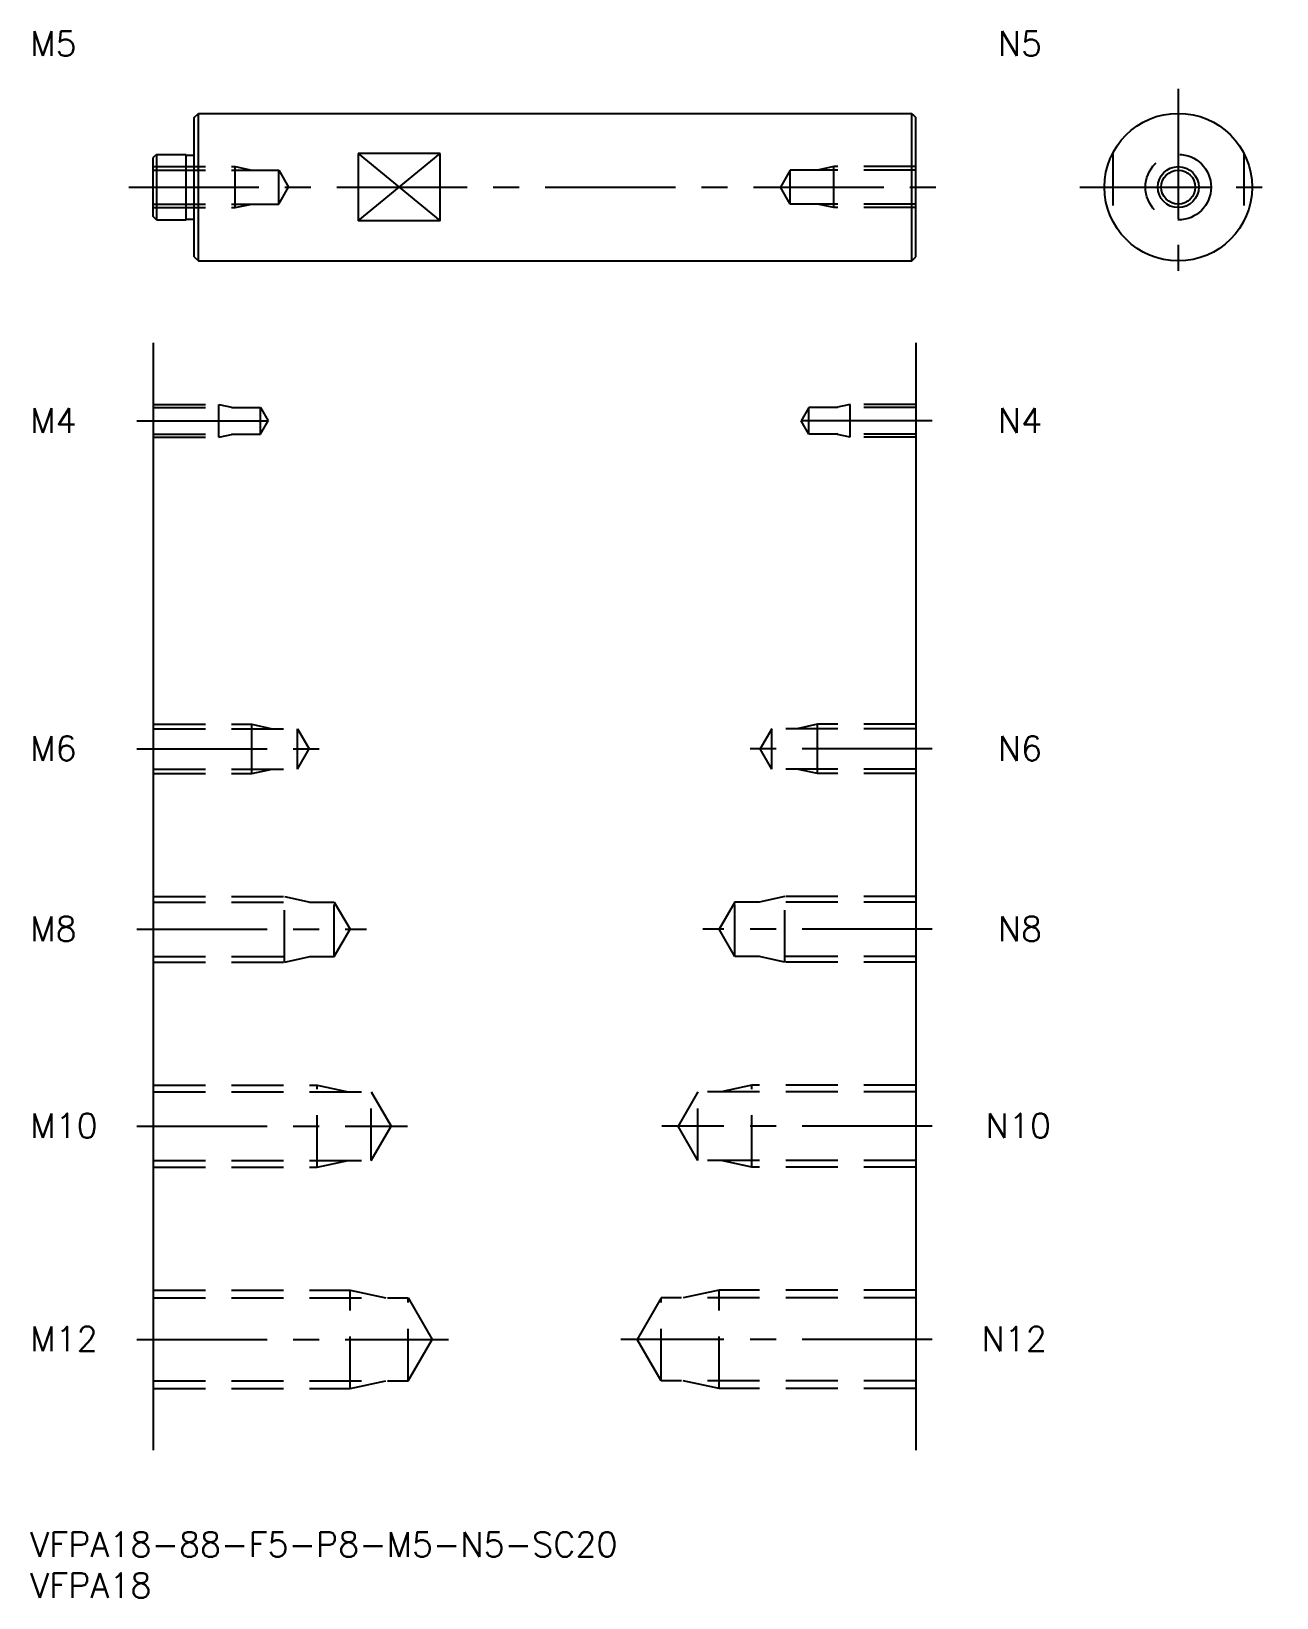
# Model space of a CAD drawing. Extents: x 0 to 152, y -8 to 183.
import ezdxf

# ---------------------------------------------------------------- set-up
doc = ezdxf.new("R2010")
doc.units = 0
doc.header["$LTSCALE"] = 0.5
doc.linetypes.add('CENTER', pattern=[50.8, 31.75, -6.35, 6.35, -6.35])
doc.linetypes.add('DASHED', pattern=[19.05, 12.7, -6.35])
for name, color, linetype in [('MSM_CENTER', 1, 'CENTER'), ('MSM_CONTINUOUS', 7, 'CONTINUOUS'), ('MSM_DASHED', 4, 'DASHED'), ('MSM_NARROW', 5, 'CONTINUOUS'), ('MSM_PART_NUMBER', 7, 'CONTINUOUS')]:
    doc.layers.add(name, color=color, linetype=linetype)
doc.styles.get("Standard").update_dxf_attribs({"font": 'txt.shx', "height": 3, "bigfont": 'bigfont.shx'})

# ---------------------------------------------------------------- blocks, each defined once
blk = doc.blocks.new('*U4')
at = {"layer": 'MSM_PART_NUMBER'}
blk.add_text('VFPA18-88-F5-P8-M5-N5-SC20', height=3, dxfattribs=at).set_placement((0, -3))
blk = doc.blocks.new('*U5')
at = {"layer": 'MSM_PART_NUMBER'}
blk.add_text('VFPA18', height=3, dxfattribs=at).set_placement((0, -8))
blk = doc.blocks.new('*U6')
at = {"layer": 'MSM_PART_NUMBER'}
blk.add_text('M12', height=3, dxfattribs=at).set_placement((0, 22.06))
blk = doc.blocks.new('*U7')
at = {"layer": 'MSM_PART_NUMBER'}
blk.add_text('M10', height=3, dxfattribs=at).set_placement((0, 48.06))
blk = doc.blocks.new('*U8')
at = {"layer": 'MSM_PART_NUMBER'}
blk.add_text('M8', height=3, dxfattribs=at).set_placement((0, 72.06))
blk = doc.blocks.new('*U9')
at = {"layer": 'MSM_PART_NUMBER'}
blk.add_text('M6', height=3, dxfattribs=at).set_placement((0, 94.06))
blk = doc.blocks.new('*U10')
at = {"layer": 'MSM_PART_NUMBER'}
blk.add_text('M4', height=3, dxfattribs=at).set_placement((0, 134.06))
blk = doc.blocks.new('*U11')
at = {"layer": 'MSM_PART_NUMBER'}
blk.add_text('M5', height=3, dxfattribs=at).set_placement((0, 180))
blk = doc.blocks.new('*U12')
at = {"layer": 'MSM_PART_NUMBER'}
blk.add_text('N12', height=3, dxfattribs=at).set_placement((116, 22.06))
blk = doc.blocks.new('*U13')
at = {"layer": 'MSM_PART_NUMBER'}
blk.add_text('N10', height=3, dxfattribs=at).set_placement((116.5, 48.06))
blk = doc.blocks.new('*U14')
at = {"layer": 'MSM_PART_NUMBER'}
blk.add_text('N8', height=3, dxfattribs=at).set_placement((118, 72.06))
blk = doc.blocks.new('*U15')
at = {"layer": 'MSM_PART_NUMBER'}
blk.add_text('N6', height=3, dxfattribs=at).set_placement((118, 94.06))
blk = doc.blocks.new('*U16')
at = {"layer": 'MSM_PART_NUMBER'}
blk.add_text('N4', height=3, dxfattribs=at).set_placement((118, 134.06))
blk = doc.blocks.new('*U17')
at = {"layer": 'MSM_PART_NUMBER'}
blk.add_text('N5', height=3, dxfattribs=at).set_placement((118, 180))

msp = doc.modelspace()

# ---------------------------------------------------------------- linework, layer by layer
at = {"layer": 'MSM_CENTER'}
for p, q in [((140, 176), (140, 152)), ((12, 164), (111, 164)), ((128, 164), (152, 164)), ((13, 135.5), (31, 135.5)), ((110, 135.5), (92, 135.5)), ((13, 95.5), (36, 95.5)), ((110, 95.5), (87, 95.5)), ((13, 73.5), (41, 73.5)), ((110, 73.5), (82, 73.5)), ((13, 49.5), (46, 49.5)), ((110, 49.5), (77, 49.5)), ((13, 23.5), (51, 23.5)), ((110, 23.5), (72, 23.5))]:
    msp.add_line(p, q, dxfattribs=at)
at = {"layer": 'MSM_CONTINUOUS'}
for p, q in [((20, 172.5), (20.5, 173)), ((20, 155.5), (20, 172.5)), ((20.5, 155), (20.5, 173)), ((20.5, 173), (107.5, 173)), ((107.5, 173), (108, 172.5)), ((107.5, 155), (107.5, 173)), ((108, 155.5), (108, 172.5)), ((40, 168.12), (40, 159.88)), ((50, 168.12), (40, 168.12)), ((50, 159.88), (50, 168.12)), ((15.4, 168), (15, 167.6)), ((15, 160.4), (15, 167.6)), ((15.4, 168), (19, 168)), ((15.4, 168), (15.4, 160)), ((19, 160), (19, 168)), ((19, 167.9), (20, 167.9)), ((15.4, 160), (15, 160.4)), ((15.4, 160), (19, 160)), ((19, 160.1), (20, 160.1)), ((50, 159.88), (40, 159.88)), ((20, 155.5), (20.5, 155)), ((20.5, 155), (107.5, 155)), ((107.5, 155), (108, 155.5)), ((15, 145), (15, 10)), ((108, 145), (108, 10))]:
    msp.add_line(p, q, dxfattribs=at)
for radius in [9, 2.07]:
    msp.add_circle((140, 164), radius, dxfattribs=at)
at = {"layer": 'MSM_DASHED'}
for p, q in [((132, 168.12), (132, 159.88)), ((148, 168.12), (148, 159.88)), ((15, 166.5), (25, 166.5)), ((25, 161.5), (25, 166.5)), ((25, 166.5), (27, 166.07)), ((98, 166.5), (96, 166.07)), ((108, 166.5), (98, 166.5)), ((98, 161.5), (98, 166.5)), ((15, 166.07), (30.31, 166.07)), ((30.31, 161.93), (30.31, 166.07)), ((30.31, 166.07), (31.5, 164)), ((92.69, 166.07), (91.5, 164)), ((108, 166.07), (92.69, 166.07)), ((92.69, 161.93), (92.69, 166.07)), ((30.31, 161.93), (31.5, 164)), ((92.69, 161.93), (91.5, 164)), ((15, 161.93), (30.31, 161.93)), ((15, 161.5), (25, 161.5)), ((25, 161.5), (27, 161.93)), ((108, 161.93), (92.69, 161.93)), ((98, 161.5), (96, 161.93)), ((108, 161.5), (98, 161.5)), ((15, 137.5), (23, 137.5)), ((15, 137.12), (28.06, 137.12)), ((23, 133.5), (23, 137.5)), ((23, 137.5), (24.75, 137.12)), ((28.06, 133.88), (28.06, 137.12)), ((28.06, 137.12), (29, 135.5)), ((94.94, 137.12), (94, 135.5)), ((108, 137.12), (94.94, 137.12)), ((94.94, 133.88), (94.94, 137.12)), ((100, 137.5), (98.25, 137.12)), ((108, 137.5), (100, 137.5)), ((100, 133.5), (100, 137.5)), ((15, 133.88), (28.06, 133.88)), ((23, 133.5), (24.75, 133.88)), ((28.06, 133.88), (29, 135.5)), ((94.94, 133.88), (94, 135.5)), ((108, 133.88), (94.94, 133.88)), ((100, 133.5), (98.25, 133.88)), ((15, 133.5), (23, 133.5)), ((108, 133.5), (100, 133.5)), ((15, 98.5), (27, 98.5)), ((15, 97.96), (32.58, 97.96)), ((27, 92.5), (27, 98.5)), ((27, 98.5), (29.5, 97.96)), ((32.58, 93.04), (32.58, 97.96)), ((32.58, 97.96), (34, 95.5)), ((90.42, 97.96), (89, 95.5)), ((108, 97.96), (90.42, 97.96)), ((90.42, 93.04), (90.42, 97.96)), ((96, 98.5), (93.5, 97.96)), ((108, 98.5), (96, 98.5)), ((96, 92.5), (96, 98.5)), ((32.58, 93.04), (34, 95.5)), ((90.42, 93.04), (89, 95.5)), ((15, 93.04), (32.58, 93.04)), ((15, 92.5), (27, 92.5)), ((27, 92.5), (29.5, 93.04)), ((108, 93.04), (90.42, 93.04)), ((96, 92.5), (93.5, 93.04)), ((108, 92.5), (96, 92.5)), ((15, 77.5), (31, 77.5)), ((15, 76.82), (37.08, 76.82)), ((31, 69.5), (31, 77.5)), ((31, 77.5), (34.12, 76.82)), ((37.08, 70.18), (37.08, 76.82)), ((37.08, 76.82), (39, 73.5)), ((85.92, 76.82), (84, 73.5)), ((85.92, 70.18), (85.92, 76.82)), ((108, 76.82), (85.92, 76.82)), ((92, 77.5), (88.87, 76.82)), ((92, 69.5), (92, 77.5)), ((108, 77.5), (92, 77.5)), ((37.08, 70.18), (39, 73.5)), ((85.92, 70.18), (84, 73.5)), ((15, 70.18), (37.08, 70.18)), ((15, 69.5), (31, 69.5)), ((31, 69.5), (34.12, 70.18)), ((108, 70.18), (85.92, 70.18)), ((92, 69.5), (88.87, 70.18)), ((108, 69.5), (92, 69.5)), ((15, 54.5), (35, 54.5)), ((15, 53.69), (41.58, 53.69)), ((35, 44.5), (35, 54.5)), ((35, 54.5), (38.75, 53.69)), ((41.58, 45.31), (41.58, 53.69)), ((41.58, 53.69), (44, 49.5)), ((81.42, 53.69), (79, 49.5)), ((81.42, 45.31), (81.42, 53.69)), ((108, 53.69), (81.42, 53.69)), ((88, 54.5), (84.25, 53.69)), ((88, 44.5), (88, 54.5)), ((108, 54.5), (88, 54.5)), ((41.58, 45.31), (44, 49.5)), ((81.42, 45.31), (79, 49.5)), ((15, 45.31), (41.58, 45.31)), ((15, 44.5), (35, 44.5)), ((35, 44.5), (38.75, 45.31)), ((108, 45.31), (81.42, 45.31)), ((88, 44.5), (84.25, 45.31)), ((108, 44.5), (88, 44.5)), ((15, 29.5), (39, 29.5)), ((39, 17.5), (39, 29.5)), ((39, 29.5), (43.38, 28.55)), ((84, 29.5), (79.62, 28.55)), ((84, 17.5), (84, 29.5)), ((108, 29.5), (84, 29.5)), ((15, 28.55), (46.08, 28.55)), ((46.08, 18.45), (46.08, 28.55)), ((46.08, 28.55), (49, 23.5)), ((76.92, 28.55), (74, 23.5)), ((76.92, 18.45), (76.92, 28.55)), ((108, 28.55), (76.92, 28.55)), ((46.08, 18.45), (49, 23.5)), ((76.92, 18.45), (74, 23.5)), ((15, 18.45), (46.08, 18.45)), ((15, 17.5), (39, 17.5)), ((39, 17.5), (43.38, 18.45)), ((108, 18.45), (76.92, 18.45)), ((84, 17.5), (79.62, 18.45)), ((108, 17.5), (84, 17.5))]:
    msp.add_line(p, q, dxfattribs=at)
msp.add_circle((140, 164), 4, dxfattribs=at)
at = {"layer": 'MSM_NARROW'}
for p, q in [((40, 159.88), (50, 168.12)), ((40, 168.12), (50, 159.88))]:
    msp.add_line(p, q, dxfattribs=at)
msp.add_circle((140, 164), 2.5, dxfattribs=at)

# ---------------------------------------------------------------- block references
at = {"layer": 'MSM_CONTINUOUS'}
for name in ['*U11', '*U17', '*U10', '*U16', '*U9', '*U15', '*U8', '*U14', '*U7', '*U13', '*U6', '*U12', '*U4', '*U5']:
    msp.add_blockref(name, (0, 0), dxfattribs=at)

doc.saveas('drawing.dxf')
